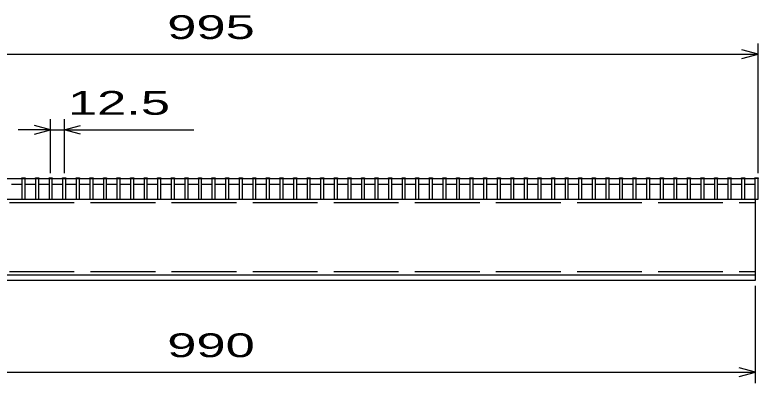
# Model space of a CAD drawing. Units: millimetres, scale not verified. Extents: x -1820 to 1731, y -1282 to 1054.
# Drawn here: x -1111 to -424, y -682 to -342 of the extents above; entities that cross this region are included whole.
import ezdxf
from ezdxf.enums import TextEntityAlignment as Align

# ---------------------------------------------------------------- set-up
doc = ezdxf.new("R2010")
doc.units = ezdxf.units.MM
doc.header["$LTSCALE"] = 10
doc.linetypes.add('DASHED', pattern=[7.5, 6, -1.5])
doc.layers.add('16', color=3, linetype='Continuous', lineweight=25)
doc.layers.add('22', color=4, linetype='Continuous', lineweight=25)
doc.styles.add('ベクトル', font='')
doc.styles.get('ベクトル').set_extended_font_data('ベクトル')

msp = doc.modelspace()

# ---------------------------------------------------------------- linework, layer by layer
at = {"layer": '16'}
for p, q in [((-1416, -493.5), (-427, -493.5)), ((-1105, -493.5), (-1105, -492.8)), ((-1105, -492.8), (-1102, -492.8)), ((-1105, -493.5), (-1105, -512.5)), ((-1102, -493.5), (-1105, -493.5)), ((-1102, -492.8), (-1102, -493.5)), ((-1102, -512.5), (-1102, -493.5)), ((-1092.44, -493.5), (-1092.44, -492.8)), ((-1092.44, -492.8), (-1089.44, -492.8)), ((-1092.44, -493.5), (-1092.44, -512.5)), ((-1089.44, -493.5), (-1092.44, -493.5)), ((-1089.44, -492.8), (-1089.44, -493.5)), ((-1089.44, -512.5), (-1089.44, -493.5)), ((-1079.88, -493.5), (-1079.88, -492.8)), ((-1079.88, -492.8), (-1076.88, -492.8)), ((-1079.88, -493.5), (-1079.88, -512.5)), ((-1076.88, -493.5), (-1079.88, -493.5)), ((-1076.88, -492.8), (-1076.88, -493.5)), ((-1076.88, -512.5), (-1076.88, -493.5)), ((-1067.32, -493.5), (-1067.32, -492.8)), ((-1067.32, -492.8), (-1064.32, -492.8)), ((-1067.32, -493.5), (-1067.32, -512.5)), ((-1064.32, -493.5), (-1067.32, -493.5)), ((-1064.32, -492.8), (-1064.32, -493.5)), ((-1064.32, -512.5), (-1064.32, -493.5)), ((-1054.76, -493.5), (-1054.76, -492.8)), ((-1054.76, -492.8), (-1051.76, -492.8)), ((-1054.76, -493.5), (-1054.76, -512.5)), ((-1051.76, -493.5), (-1054.76, -493.5)), ((-1051.76, -492.8), (-1051.76, -493.5)), ((-1051.76, -512.5), (-1051.76, -493.5)), ((-1042.2, -493.5), (-1042.2, -492.8)), ((-1042.2, -492.8), (-1039.2, -492.8)), ((-1042.2, -493.5), (-1042.2, -512.5)), ((-1039.2, -493.5), (-1042.2, -493.5)), ((-1039.2, -492.8), (-1039.2, -493.5)), ((-1039.2, -512.5), (-1039.2, -493.5)), ((-1029.64, -493.5), (-1029.64, -492.8)), ((-1029.64, -492.8), (-1026.64, -492.8)), ((-1029.64, -493.5), (-1029.64, -512.5)), ((-1026.64, -493.5), (-1029.64, -493.5)), ((-1026.64, -492.8), (-1026.64, -493.5)), ((-1026.64, -512.5), (-1026.64, -493.5)), ((-1017.08, -493.5), (-1017.08, -492.8)), ((-1017.08, -492.8), (-1014.08, -492.8)), ((-1017.08, -493.5), (-1017.08, -512.5)), ((-1014.08, -493.5), (-1017.08, -493.5)), ((-1014.08, -492.8), (-1014.08, -493.5)), ((-1014.08, -512.5), (-1014.08, -493.5)), ((-1004.52, -493.5), (-1004.52, -492.8)), ((-1004.52, -492.8), (-1001.52, -492.8)), ((-1004.52, -493.5), (-1004.52, -512.5)), ((-1001.52, -493.5), (-1004.52, -493.5)), ((-1001.52, -492.8), (-1001.52, -493.5)), ((-1001.52, -512.5), (-1001.52, -493.5)), ((-991.96, -493.5), (-991.96, -492.8)), ((-991.96, -492.8), (-988.96, -492.8)), ((-991.96, -493.5), (-991.96, -512.5)), ((-988.96, -493.5), (-991.96, -493.5)), ((-988.96, -492.8), (-988.96, -493.5)), ((-988.96, -512.5), (-988.96, -493.5)), ((-979.4, -493.5), (-979.4, -492.8)), ((-979.4, -492.8), (-976.4, -492.8)), ((-979.4, -493.5), (-979.4, -512.5)), ((-976.4, -493.5), (-979.4, -493.5)), ((-976.4, -492.8), (-976.4, -493.5)), ((-976.4, -512.5), (-976.4, -493.5)), ((-966.84, -493.5), (-966.84, -492.8)), ((-966.84, -492.8), (-963.84, -492.8)), ((-966.84, -493.5), (-966.84, -512.5)), ((-963.84, -493.5), (-966.84, -493.5)), ((-963.84, -492.8), (-963.84, -493.5)), ((-963.84, -512.5), (-963.84, -493.5)), ((-954.28, -493.5), (-954.28, -492.8)), ((-954.28, -492.8), (-951.28, -492.8)), ((-954.28, -493.5), (-954.28, -512.5)), ((-951.28, -493.5), (-954.28, -493.5)), ((-951.28, -492.8), (-951.28, -493.5)), ((-951.28, -512.5), (-951.28, -493.5)), ((-941.72, -493.5), (-941.72, -492.8)), ((-941.72, -492.8), (-938.72, -492.8)), ((-941.72, -493.5), (-941.72, -512.5)), ((-938.72, -493.5), (-941.72, -493.5)), ((-938.72, -492.8), (-938.72, -493.5)), ((-938.72, -512.5), (-938.72, -493.5)), ((-929.16, -493.5), (-929.16, -492.8)), ((-929.16, -492.8), (-926.16, -492.8)), ((-929.16, -493.5), (-929.16, -512.5)), ((-926.16, -493.5), (-929.16, -493.5)), ((-926.16, -492.8), (-926.16, -493.5)), ((-926.16, -512.5), (-926.16, -493.5)), ((-916.6, -493.5), (-916.6, -492.8)), ((-916.6, -492.8), (-913.6, -492.8)), ((-916.6, -493.5), (-916.6, -512.5)), ((-913.6, -493.5), (-916.6, -493.5)), ((-913.6, -492.8), (-913.6, -493.5)), ((-913.6, -512.5), (-913.6, -493.5)), ((-904.04, -493.5), (-904.04, -492.8)), ((-904.04, -492.8), (-901.04, -492.8)), ((-904.04, -493.5), (-904.04, -512.5)), ((-901.04, -493.5), (-904.04, -493.5)), ((-901.04, -492.8), (-901.04, -493.5)), ((-901.04, -512.5), (-901.04, -493.5)), ((-891.48, -493.5), (-891.48, -492.8)), ((-891.48, -492.8), (-888.48, -492.8)), ((-891.48, -493.5), (-891.48, -512.5)), ((-888.48, -493.5), (-891.48, -493.5)), ((-888.48, -492.8), (-888.48, -493.5)), ((-888.48, -512.5), (-888.48, -493.5)), ((-878.92, -493.5), (-878.92, -492.8)), ((-878.92, -492.8), (-875.92, -492.8)), ((-878.92, -493.5), (-878.92, -512.5)), ((-875.92, -493.5), (-878.92, -493.5)), ((-875.92, -492.8), (-875.92, -493.5)), ((-875.92, -512.5), (-875.92, -493.5)), ((-866.36, -493.5), (-866.36, -492.8)), ((-866.36, -492.8), (-863.36, -492.8)), ((-866.36, -493.5), (-866.36, -512.5)), ((-863.36, -493.5), (-866.36, -493.5)), ((-863.36, -492.8), (-863.36, -493.5)), ((-863.36, -512.5), (-863.36, -493.5)), ((-853.8, -493.5), (-853.8, -492.8)), ((-853.8, -492.8), (-850.8, -492.8)), ((-853.8, -493.5), (-853.8, -512.5)), ((-850.8, -493.5), (-853.8, -493.5)), ((-850.8, -492.8), (-850.8, -493.5)), ((-850.8, -512.5), (-850.8, -493.5)), ((-841.24, -493.5), (-841.24, -492.8)), ((-841.24, -492.8), (-838.24, -492.8)), ((-841.24, -493.5), (-841.24, -512.5)), ((-838.24, -493.5), (-841.24, -493.5)), ((-838.24, -492.8), (-838.24, -493.5)), ((-838.24, -512.5), (-838.24, -493.5)), ((-828.68, -493.5), (-828.68, -492.8)), ((-828.68, -492.8), (-825.68, -492.8)), ((-828.68, -493.5), (-828.68, -512.5)), ((-825.68, -493.5), (-828.68, -493.5)), ((-825.68, -492.8), (-825.68, -493.5)), ((-825.68, -512.5), (-825.68, -493.5)), ((-816.12, -493.5), (-816.12, -492.8)), ((-816.12, -492.8), (-813.12, -492.8)), ((-816.12, -493.5), (-816.12, -512.5)), ((-813.12, -493.5), (-816.12, -493.5)), ((-813.12, -492.8), (-813.12, -493.5)), ((-813.12, -512.5), (-813.12, -493.5)), ((-803.56, -493.5), (-803.56, -492.8)), ((-803.56, -492.8), (-800.56, -492.8)), ((-803.56, -493.5), (-803.56, -512.5)), ((-800.56, -493.5), (-803.56, -493.5)), ((-800.56, -492.8), (-800.56, -493.5)), ((-800.56, -512.5), (-800.56, -493.5)), ((-791, -493.5), (-791, -492.8)), ((-791, -492.8), (-788, -492.8)), ((-791, -493.5), (-791, -512.5)), ((-788, -493.5), (-791, -493.5)), ((-788, -492.8), (-788, -493.5)), ((-788, -512.5), (-788, -493.5)), ((-778.44, -493.5), (-778.44, -492.8)), ((-778.44, -492.8), (-775.44, -492.8)), ((-778.44, -493.5), (-778.44, -512.5)), ((-775.44, -493.5), (-778.44, -493.5)), ((-775.44, -492.8), (-775.44, -493.5)), ((-775.44, -512.5), (-775.44, -493.5)), ((-765.88, -493.5), (-765.88, -492.8)), ((-765.88, -492.8), (-762.88, -492.8)), ((-765.88, -493.5), (-765.88, -512.5)), ((-762.88, -493.5), (-765.88, -493.5)), ((-762.88, -492.8), (-762.88, -493.5)), ((-762.88, -512.5), (-762.88, -493.5)), ((-753.32, -493.5), (-753.32, -492.8)), ((-753.32, -492.8), (-750.32, -492.8)), ((-753.32, -493.5), (-753.32, -512.5)), ((-750.32, -493.5), (-753.32, -493.5)), ((-750.32, -492.8), (-750.32, -493.5)), ((-750.32, -512.5), (-750.32, -493.5)), ((-740.76, -493.5), (-740.76, -492.8)), ((-740.76, -492.8), (-737.76, -492.8)), ((-740.76, -493.5), (-740.76, -512.5)), ((-737.76, -493.5), (-740.76, -493.5)), ((-737.76, -492.8), (-737.76, -493.5)), ((-737.76, -512.5), (-737.76, -493.5)), ((-728.2, -493.5), (-728.2, -492.8)), ((-728.2, -492.8), (-725.2, -492.8)), ((-728.2, -493.5), (-728.2, -512.5)), ((-725.2, -493.5), (-728.2, -493.5)), ((-725.2, -492.8), (-725.2, -493.5)), ((-725.2, -512.5), (-725.2, -493.5)), ((-715.64, -493.5), (-715.64, -492.8)), ((-715.64, -492.8), (-712.64, -492.8)), ((-715.64, -493.5), (-715.64, -512.5)), ((-712.64, -493.5), (-715.64, -493.5)), ((-712.64, -492.8), (-712.64, -493.5)), ((-712.64, -512.5), (-712.64, -493.5)), ((-703.08, -493.5), (-703.08, -492.8)), ((-703.08, -492.8), (-700.08, -492.8)), ((-703.08, -493.5), (-703.08, -512.5)), ((-700.08, -493.5), (-703.08, -493.5)), ((-700.08, -492.8), (-700.08, -493.5)), ((-700.08, -512.5), (-700.08, -493.5)), ((-690.52, -493.5), (-690.52, -492.8)), ((-690.52, -492.8), (-687.52, -492.8)), ((-690.52, -493.5), (-690.52, -512.5)), ((-687.52, -493.5), (-690.52, -493.5)), ((-687.52, -492.8), (-687.52, -493.5)), ((-687.52, -512.5), (-687.52, -493.5)), ((-677.96, -493.5), (-677.96, -492.8)), ((-677.96, -492.8), (-674.96, -492.8)), ((-677.96, -493.5), (-677.96, -512.5)), ((-674.96, -493.5), (-677.96, -493.5)), ((-674.96, -492.8), (-674.96, -493.5)), ((-674.96, -512.5), (-674.96, -493.5)), ((-665.4, -493.5), (-665.4, -492.8)), ((-665.4, -492.8), (-662.4, -492.8)), ((-665.4, -493.5), (-665.4, -512.5)), ((-662.4, -493.5), (-665.4, -493.5)), ((-662.4, -492.8), (-662.4, -493.5)), ((-662.4, -512.5), (-662.4, -493.5)), ((-652.84, -493.5), (-652.84, -492.8)), ((-652.84, -492.8), (-649.84, -492.8)), ((-652.84, -493.5), (-652.84, -512.5)), ((-649.84, -493.5), (-652.84, -493.5)), ((-649.84, -492.8), (-649.84, -493.5)), ((-649.84, -512.5), (-649.84, -493.5)), ((-640.28, -493.5), (-640.28, -492.8)), ((-640.28, -492.8), (-637.28, -492.8)), ((-640.28, -493.5), (-640.28, -512.5)), ((-637.28, -493.5), (-640.28, -493.5)), ((-637.28, -492.8), (-637.28, -493.5)), ((-637.28, -512.5), (-637.28, -493.5)), ((-627.72, -493.5), (-627.72, -492.8)), ((-627.72, -492.8), (-624.72, -492.8)), ((-627.72, -493.5), (-627.72, -512.5)), ((-624.72, -493.5), (-627.72, -493.5)), ((-624.72, -492.8), (-624.72, -493.5)), ((-624.72, -512.5), (-624.72, -493.5)), ((-615.16, -493.5), (-615.16, -492.8)), ((-615.16, -492.8), (-612.16, -492.8)), ((-615.16, -493.5), (-615.16, -512.5)), ((-612.16, -493.5), (-615.16, -493.5)), ((-612.16, -492.8), (-612.16, -493.5)), ((-612.16, -512.5), (-612.16, -493.5)), ((-602.6, -493.5), (-602.6, -492.8)), ((-602.6, -492.8), (-599.6, -492.8)), ((-602.6, -493.5), (-602.6, -512.5)), ((-599.6, -493.5), (-602.6, -493.5)), ((-599.6, -492.8), (-599.6, -493.5)), ((-599.6, -512.5), (-599.6, -493.5)), ((-590.04, -493.5), (-590.04, -492.8)), ((-590.04, -492.8), (-587.04, -492.8)), ((-590.04, -493.5), (-590.04, -512.5)), ((-587.04, -493.5), (-590.04, -493.5)), ((-587.04, -492.8), (-587.04, -493.5)), ((-587.04, -512.5), (-587.04, -493.5)), ((-577.48, -493.5), (-577.48, -492.8)), ((-577.48, -492.8), (-574.48, -492.8)), ((-577.48, -493.5), (-577.48, -512.5)), ((-574.48, -493.5), (-577.48, -493.5)), ((-574.48, -492.8), (-574.48, -493.5)), ((-574.48, -512.5), (-574.48, -493.5)), ((-564.92, -493.5), (-564.92, -492.8)), ((-564.92, -492.8), (-561.92, -492.8)), ((-564.92, -493.5), (-564.92, -512.5)), ((-561.92, -493.5), (-564.92, -493.5)), ((-561.92, -492.8), (-561.92, -493.5)), ((-561.92, -512.5), (-561.92, -493.5)), ((-552.36, -493.5), (-552.36, -492.8)), ((-552.36, -492.8), (-549.36, -492.8)), ((-552.36, -493.5), (-552.36, -512.5)), ((-549.36, -493.5), (-552.36, -493.5)), ((-549.36, -492.8), (-549.36, -493.5)), ((-549.36, -512.5), (-549.36, -493.5)), ((-539.8, -493.5), (-539.8, -492.8)), ((-539.8, -492.8), (-536.8, -492.8)), ((-539.8, -493.5), (-539.8, -512.5)), ((-536.8, -493.5), (-539.8, -493.5)), ((-536.8, -492.8), (-536.8, -493.5)), ((-536.8, -512.5), (-536.8, -493.5)), ((-527.24, -493.5), (-527.24, -492.8)), ((-527.24, -492.8), (-524.24, -492.8)), ((-527.24, -493.5), (-527.24, -512.5)), ((-524.24, -493.5), (-527.24, -493.5)), ((-524.24, -492.8), (-524.24, -493.5)), ((-524.24, -512.5), (-524.24, -493.5)), ((-514.68, -493.5), (-514.68, -492.8)), ((-514.68, -492.8), (-511.68, -492.8)), ((-514.68, -493.5), (-514.68, -512.5)), ((-511.68, -493.5), (-514.68, -493.5)), ((-511.68, -492.8), (-511.68, -493.5)), ((-511.68, -512.5), (-511.68, -493.5)), ((-502.12, -493.5), (-502.12, -492.8)), ((-502.12, -492.8), (-499.12, -492.8)), ((-502.12, -493.5), (-502.12, -512.5)), ((-499.12, -493.5), (-502.12, -493.5)), ((-499.12, -492.8), (-499.12, -493.5)), ((-499.12, -512.5), (-499.12, -493.5)), ((-489.56, -493.5), (-489.56, -492.8)), ((-489.56, -492.8), (-486.56, -492.8)), ((-489.56, -493.5), (-489.56, -512.5)), ((-486.56, -493.5), (-489.56, -493.5)), ((-486.56, -492.8), (-486.56, -493.5)), ((-486.56, -512.5), (-486.56, -493.5)), ((-477, -493.5), (-477, -492.8)), ((-477, -492.8), (-474, -492.8)), ((-477, -493.5), (-477, -512.5)), ((-474, -493.5), (-477, -493.5)), ((-474, -492.8), (-474, -493.5)), ((-474, -512.5), (-474, -493.5)), ((-464.44, -493.5), (-464.44, -492.8)), ((-464.44, -492.8), (-461.44, -492.8)), ((-464.44, -493.5), (-464.44, -512.5)), ((-461.44, -493.5), (-464.44, -493.5)), ((-461.44, -492.8), (-461.44, -493.5)), ((-461.44, -512.5), (-461.44, -493.5)), ((-451.88, -493.5), (-451.88, -492.8)), ((-451.88, -492.8), (-448.88, -492.8)), ((-451.88, -493.5), (-451.88, -512.5)), ((-448.88, -493.5), (-451.88, -493.5)), ((-448.88, -492.8), (-448.88, -493.5)), ((-448.88, -512.5), (-448.88, -493.5)), ((-439.32, -493.5), (-439.32, -492.8)), ((-439.32, -492.8), (-436.32, -492.8)), ((-439.32, -493.5), (-439.32, -512.5)), ((-436.32, -493.5), (-439.32, -493.5)), ((-436.32, -492.8), (-436.32, -493.5)), ((-436.32, -512.5), (-436.32, -493.5)), ((-427, -493.5), (-427, -492.8)), ((-427, -492.8), (-424, -492.8)), ((-427, -493.5), (-427, -512.5)), ((-424, -493.5), (-427, -493.5)), ((-424, -492.8), (-424, -493.5)), ((-424, -512.5), (-424, -493.5)), ((-424, -512.5), (-424, -493.5)), ((-1114.56, -498.5), (-1105, -498.5)), ((-1102, -498.5), (-1092.44, -498.5)), ((-1089.44, -498.5), (-1079.88, -498.5)), ((-1076.88, -498.5), (-1067.32, -498.5)), ((-1064.32, -498.5), (-1054.76, -498.5)), ((-1051.76, -498.5), (-1042.2, -498.5)), ((-1039.2, -498.5), (-1029.64, -498.5)), ((-1026.64, -498.5), (-1017.08, -498.5)), ((-1014.08, -498.5), (-1004.52, -498.5)), ((-1001.52, -498.5), (-991.96, -498.5)), ((-988.96, -498.5), (-979.4, -498.5)), ((-976.4, -498.5), (-966.84, -498.5)), ((-963.84, -498.5), (-954.28, -498.5)), ((-951.28, -498.5), (-941.72, -498.5)), ((-938.72, -498.5), (-929.16, -498.5)), ((-926.16, -498.5), (-916.6, -498.5)), ((-913.6, -498.5), (-904.04, -498.5)), ((-901.04, -498.5), (-891.48, -498.5)), ((-888.48, -498.5), (-878.92, -498.5)), ((-875.92, -498.5), (-866.36, -498.5)), ((-863.36, -498.5), (-853.8, -498.5)), ((-850.8, -498.5), (-841.24, -498.5)), ((-838.24, -498.5), (-828.68, -498.5)), ((-825.68, -498.5), (-816.12, -498.5)), ((-813.12, -498.5), (-803.56, -498.5)), ((-800.56, -498.5), (-791, -498.5)), ((-788, -498.5), (-778.44, -498.5)), ((-775.44, -498.5), (-765.88, -498.5)), ((-762.88, -498.5), (-753.32, -498.5)), ((-750.32, -498.5), (-740.76, -498.5)), ((-737.76, -498.5), (-728.2, -498.5)), ((-725.2, -498.5), (-715.64, -498.5)), ((-712.64, -498.5), (-703.08, -498.5)), ((-700.08, -498.5), (-690.52, -498.5)), ((-687.52, -498.5), (-677.96, -498.5)), ((-674.96, -498.5), (-665.4, -498.5)), ((-662.4, -498.5), (-652.84, -498.5)), ((-649.84, -498.5), (-640.28, -498.5)), ((-637.28, -498.5), (-627.72, -498.5)), ((-624.72, -498.5), (-615.16, -498.5)), ((-612.16, -498.5), (-602.6, -498.5)), ((-599.6, -498.5), (-590.04, -498.5)), ((-587.04, -498.5), (-577.48, -498.5)), ((-574.48, -498.5), (-564.92, -498.5)), ((-561.92, -498.5), (-552.36, -498.5)), ((-549.36, -498.5), (-539.8, -498.5)), ((-536.8, -498.5), (-527.24, -498.5)), ((-524.24, -498.5), (-514.68, -498.5)), ((-511.68, -498.5), (-502.12, -498.5)), ((-499.12, -498.5), (-489.56, -498.5)), ((-486.56, -498.5), (-477, -498.5)), ((-474, -498.5), (-464.44, -498.5)), ((-461.44, -498.5), (-451.88, -498.5)), ((-448.88, -498.5), (-439.32, -498.5)), ((-436.32, -498.5), (-427, -498.5)), ((-1416.5, -512.5), (-426.5, -512.5)), ((-1114.56, -512.5), (-1105, -512.5)), ((-1105, -512.5), (-1102, -512.5)), ((-1102, -512.5), (-1092.44, -512.5)), ((-1092.44, -512.5), (-1089.44, -512.5)), ((-1089.44, -512.5), (-1079.88, -512.5)), ((-1079.88, -512.5), (-1076.88, -512.5)), ((-1076.88, -512.5), (-1067.32, -512.5)), ((-1067.32, -512.5), (-1064.32, -512.5)), ((-1064.32, -512.5), (-1054.76, -512.5)), ((-1054.76, -512.5), (-1051.76, -512.5)), ((-1051.76, -512.5), (-1042.2, -512.5)), ((-1042.2, -512.5), (-1039.2, -512.5)), ((-1039.2, -512.5), (-1029.64, -512.5)), ((-1029.64, -512.5), (-1026.64, -512.5)), ((-1026.64, -512.5), (-1017.08, -512.5)), ((-1017.08, -512.5), (-1014.08, -512.5)), ((-1014.08, -512.5), (-1004.52, -512.5)), ((-1004.52, -512.5), (-1001.52, -512.5)), ((-1001.52, -512.5), (-991.96, -512.5)), ((-991.96, -512.5), (-988.96, -512.5)), ((-988.96, -512.5), (-979.4, -512.5)), ((-979.4, -512.5), (-976.4, -512.5)), ((-976.4, -512.5), (-966.84, -512.5)), ((-966.84, -512.5), (-963.84, -512.5)), ((-963.84, -512.5), (-954.28, -512.5)), ((-954.28, -512.5), (-951.28, -512.5)), ((-951.28, -512.5), (-941.72, -512.5)), ((-941.72, -512.5), (-938.72, -512.5)), ((-938.72, -512.5), (-929.16, -512.5)), ((-929.16, -512.5), (-926.16, -512.5)), ((-926.16, -512.5), (-916.6, -512.5)), ((-916.6, -512.5), (-913.6, -512.5)), ((-913.6, -512.5), (-904.04, -512.5)), ((-904.04, -512.5), (-901.04, -512.5)), ((-901.04, -512.5), (-891.48, -512.5)), ((-891.48, -512.5), (-888.48, -512.5)), ((-888.48, -512.5), (-878.92, -512.5)), ((-878.92, -512.5), (-875.92, -512.5)), ((-875.92, -512.5), (-866.36, -512.5)), ((-866.36, -512.5), (-863.36, -512.5)), ((-863.36, -512.5), (-853.8, -512.5)), ((-853.8, -512.5), (-850.8, -512.5)), ((-850.8, -512.5), (-841.24, -512.5)), ((-841.24, -512.5), (-838.24, -512.5)), ((-838.24, -512.5), (-828.68, -512.5)), ((-828.68, -512.5), (-825.68, -512.5)), ((-825.68, -512.5), (-816.12, -512.5)), ((-816.12, -512.5), (-813.12, -512.5)), ((-813.12, -512.5), (-803.56, -512.5)), ((-803.56, -512.5), (-800.56, -512.5)), ((-800.56, -512.5), (-791, -512.5)), ((-791, -512.5), (-788, -512.5)), ((-788, -512.5), (-778.44, -512.5)), ((-778.44, -512.5), (-775.44, -512.5)), ((-775.44, -512.5), (-765.88, -512.5)), ((-765.88, -512.5), (-762.88, -512.5)), ((-762.88, -512.5), (-753.32, -512.5)), ((-753.32, -512.5), (-750.32, -512.5)), ((-750.32, -512.5), (-740.76, -512.5)), ((-740.76, -512.5), (-737.76, -512.5)), ((-737.76, -512.5), (-728.2, -512.5)), ((-728.2, -512.5), (-725.2, -512.5)), ((-725.2, -512.5), (-715.64, -512.5)), ((-715.64, -512.5), (-712.64, -512.5)), ((-712.64, -512.5), (-703.08, -512.5)), ((-703.08, -512.5), (-700.08, -512.5)), ((-700.08, -512.5), (-690.52, -512.5)), ((-690.52, -512.5), (-687.52, -512.5)), ((-687.52, -512.5), (-677.96, -512.5)), ((-677.96, -512.5), (-674.96, -512.5)), ((-674.96, -512.5), (-665.4, -512.5)), ((-665.4, -512.5), (-662.4, -512.5)), ((-662.4, -512.5), (-652.84, -512.5)), ((-652.84, -512.5), (-649.84, -512.5)), ((-649.84, -512.5), (-640.28, -512.5)), ((-640.28, -512.5), (-637.28, -512.5)), ((-637.28, -512.5), (-627.72, -512.5)), ((-627.72, -512.5), (-624.72, -512.5)), ((-624.72, -512.5), (-615.16, -512.5)), ((-615.16, -512.5), (-612.16, -512.5)), ((-612.16, -512.5), (-602.6, -512.5)), ((-602.6, -512.5), (-599.6, -512.5)), ((-599.6, -512.5), (-590.04, -512.5)), ((-590.04, -512.5), (-587.04, -512.5)), ((-587.04, -512.5), (-577.48, -512.5)), ((-577.48, -512.5), (-574.48, -512.5)), ((-574.48, -512.5), (-564.92, -512.5)), ((-564.92, -512.5), (-561.92, -512.5)), ((-561.92, -512.5), (-552.36, -512.5)), ((-552.36, -512.5), (-549.36, -512.5)), ((-549.36, -512.5), (-539.8, -512.5)), ((-539.8, -512.5), (-536.8, -512.5)), ((-536.8, -512.5), (-527.24, -512.5)), ((-527.24, -512.5), (-524.24, -512.5)), ((-524.24, -512.5), (-514.68, -512.5)), ((-514.68, -512.5), (-511.68, -512.5)), ((-511.68, -512.5), (-502.12, -512.5)), ((-502.12, -512.5), (-499.12, -512.5)), ((-499.12, -512.5), (-489.56, -512.5)), ((-489.56, -512.5), (-486.56, -512.5)), ((-486.56, -512.5), (-477, -512.5)), ((-477, -512.5), (-474, -512.5)), ((-474, -512.5), (-464.44, -512.5)), ((-464.44, -512.5), (-461.44, -512.5)), ((-461.44, -512.5), (-451.88, -512.5)), ((-451.88, -512.5), (-448.88, -512.5)), ((-448.88, -512.5), (-439.32, -512.5)), ((-439.32, -512.5), (-436.32, -512.5)), ((-436.32, -512.5), (-427, -512.5)), ((-427, -512.5), (-424, -512.5)), ((-426.5, -582.5), (-426.5, -512.5)), ((-1416.5, -582.5), (-426.5, -582.5)), ((-1416.5, -582.5), (-426.5, -582.5)), ((-426.5, -587.5), (-426.5, -582.5)), ((-1416.5, -587.5), (-426.5, -587.5))]:
    msp.add_line(p, q, dxfattribs=at)
at = {"layer": '16', "linetype": 'DASHED'}
for p, q in [((-1416.5, -515.7), (-426.5, -515.7)), ((-1416.5, -579.3), (-426.5, -579.3))]:
    msp.add_line(p, q, dxfattribs=at)
at = {"layer": '22'}
for p, q in [((-424, -488.5), (-424, -368.5)), ((-424, -378.5), (-439, -374.5)), ((-1419, -378.5), (-424, -378.5)), ((-439, -382.5), (-424, -378.5)), ((-1078.38, -488.5), (-1078.38, -438.5)), ((-1065.82, -438.5), (-1065.82, -488.5)), ((-1078.38, -448.5), (-1093.38, -444.5)), ((-1065.82, -448.5), (-1050.82, -444.5)), ((-1078.38, -448.5), (-1108.38, -448.5)), ((-1093.38, -452.5), (-1078.38, -448.5)), ((-1078.38, -448.5), (-1065.82, -448.5)), ((-1050.82, -452.5), (-1065.82, -448.5)), ((-1065.82, -448.5), (-945.82, -448.5)), ((-426.5, -682.5), (-426.5, -592.5)), ((-1416.5, -672.5), (-426.5, -672.5)), ((-426.5, -672.5), (-441.5, -668.5)), ((-441.5, -676.5), (-426.5, -672.5))]:
    msp.add_line(p, q, dxfattribs=at)

# ---------------------------------------------------------------- texts
at = {"layer": '22', "color": 2, "style": 'ベクトル', "width": 1.65}
for s, p in [(' 995 ', (-984, -353.5)), (' 12.5 ', (-1075.82, -423.5)), (' 990 ', (-984, -647.5))]:
    msp.add_text(s, height=21.99, dxfattribs=at).set_placement(p, align=Align.MIDDLE_LEFT)

doc.saveas('drawing.dxf')
